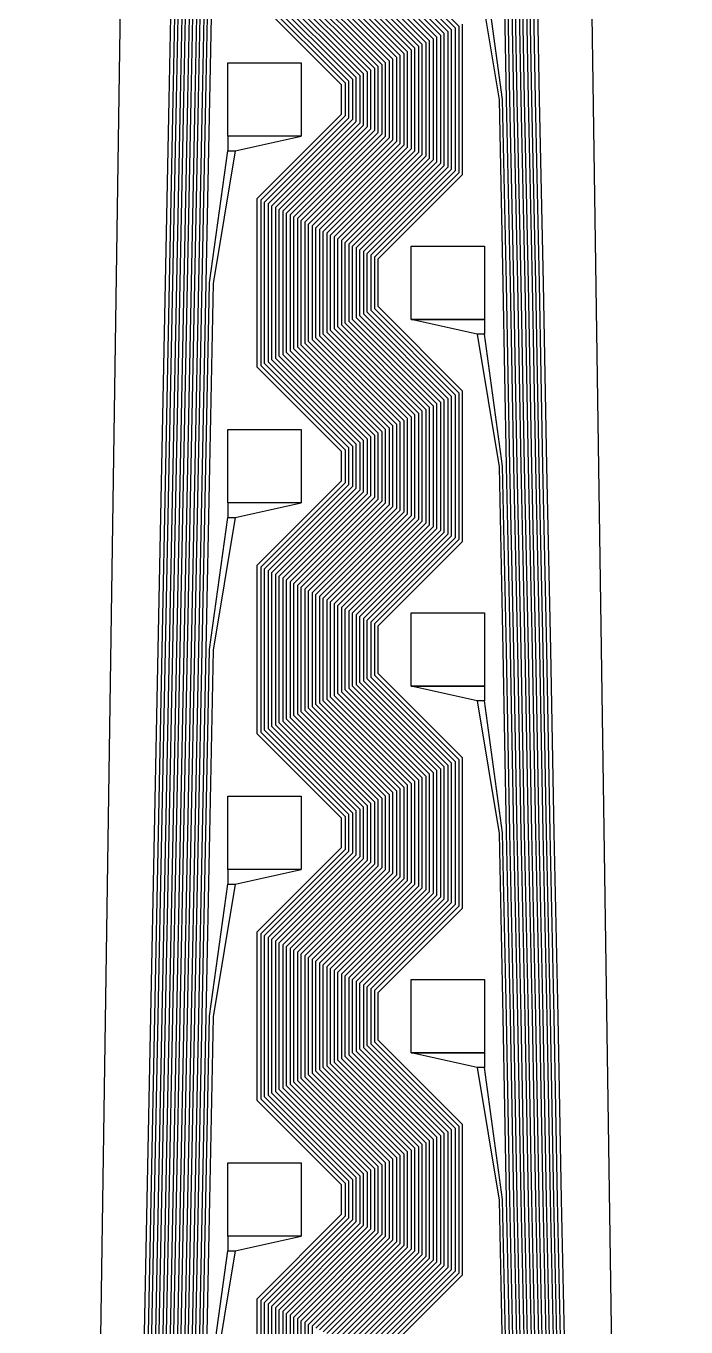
# Model space of a CAD drawing. Header units: inches. Extents: x 106592 to 209533, y 57057 to 74911.
# Drawn here: x 136930.4 to 137020.4, y 67605 to 67782.4 of the extents above; entities that cross this region are included whole.
import ezdxf

# ---------------------------------------------------------------- set-up
doc = ezdxf.new("R2010")
doc.units = ezdxf.units.IN
doc.header["$MEASUREMENT"] = 0
for name, color, linetype in [('metal', 221, 'Continuous'), ('nitride window', 40, 'Continuous'), ('profile', 140, 'Continuous')]:
    doc.layers.add(name, color=color, linetype=linetype)

msp = doc.modelspace()

# ---------------------------------------------------------------- linework, layer by layer
at = {"layer": 'metal'}
for points in [[(136939.36, 67247.35), (136939.86, 67272.28), (136940.36, 67297.35), (136940.86, 67322.28), (136941.36, 67347.35), (136941.86, 67372.28), (136942.36, 67397.35), (136942.86, 67422.28), (136943.36, 67447.35), (136943.86, 67472.28), (136944.36, 67497.35), (136944.86, 67522.28), (136945.36, 67547.35), (136945.86, 67572.28), (136946.36, 67597.35), (136946.86, 67622.28), (136947.36, 67647.35), (136947.86, 67672.28), (136948.36, 67697.35), (136948.86, 67722.28), (136949.36, 67747.35), (136949.86, 67772.28), (136950.36, 67797.35)], [(136950.86, 67797.34), (136950.36, 67772.27), (136949.86, 67747.34), (136949.36, 67722.27), (136948.86, 67697.34), (136948.36, 67672.27), (136947.86, 67647.34), (136947.36, 67622.27), (136946.86, 67597.34), (136946.36, 67572.27), (136945.86, 67547.34), (136945.36, 67522.27), (136944.86, 67497.34), (136944.36, 67472.27), (136943.86, 67447.34), (136943.36, 67422.27), (136942.86, 67397.34), (136942.36, 67372.27), (136941.86, 67347.34), (136941.36, 67322.27), (136940.86, 67297.34), (136940.36, 67272.27), (136939.86, 67247.34)], [(136940.36, 67247.35), (136940.86, 67272.28), (136941.36, 67297.35), (136941.86, 67322.28), (136942.36, 67347.35), (136942.86, 67372.28), (136943.36, 67397.35), (136943.86, 67422.28), (136944.36, 67447.35), (136944.86, 67472.28), (136945.36, 67497.35), (136945.86, 67522.28), (136946.36, 67547.35), (136946.86, 67572.28), (136947.36, 67597.35), (136947.86, 67622.28), (136948.36, 67647.35), (136948.86, 67672.28), (136949.36, 67697.35), (136949.86, 67722.28), (136950.36, 67747.35), (136950.86, 67772.28), (136951.36, 67797.35)], [(136951.86, 67797.34), (136951.36, 67772.27), (136950.86, 67747.34), (136950.36, 67722.27), (136949.86, 67697.34), (136949.36, 67672.27), (136948.86, 67647.34), (136948.36, 67622.27), (136947.86, 67597.34), (136947.36, 67572.27), (136946.86, 67547.34), (136946.36, 67522.27), (136945.86, 67497.34), (136945.36, 67472.27), (136944.86, 67447.34), (136944.36, 67422.27), (136943.86, 67397.34), (136943.36, 67372.27), (136942.86, 67347.34), (136942.36, 67322.27), (136941.86, 67297.34), (136941.36, 67272.27), (136940.86, 67247.34)], [(136941.36, 67247.35), (136941.86, 67272.28), (136942.36, 67297.35), (136942.86, 67322.28), (136943.36, 67347.35), (136943.86, 67372.28), (136944.36, 67397.35), (136944.86, 67422.28), (136945.36, 67447.35), (136945.86, 67472.28), (136946.36, 67497.35), (136946.86, 67522.28), (136947.36, 67547.35), (136947.86, 67572.28), (136948.36, 67597.35), (136948.86, 67622.28), (136949.36, 67647.35), (136949.86, 67672.28), (136950.36, 67697.35), (136950.86, 67722.28), (136951.36, 67747.35), (136951.86, 67772.28), (136952.36, 67797.35)], [(136952.86, 67797.34), (136952.36, 67772.27), (136951.86, 67747.34), (136951.36, 67722.27), (136950.86, 67697.34), (136950.36, 67672.27), (136949.86, 67647.34), (136949.36, 67622.27), (136948.86, 67597.34), (136948.36, 67572.27), (136947.86, 67547.34), (136947.36, 67522.27), (136946.86, 67497.34), (136946.36, 67472.27), (136945.86, 67447.34), (136945.36, 67422.27), (136944.86, 67397.34), (136944.36, 67372.27), (136943.86, 67347.34), (136943.36, 67322.27), (136942.86, 67297.34), (136942.36, 67272.27), (136941.86, 67247.34)], [(136942.36, 67247.35), (136942.86, 67272.28), (136943.36, 67297.35), (136943.86, 67322.28), (136944.36, 67347.35), (136944.86, 67372.28), (136945.36, 67397.35), (136945.86, 67422.28), (136946.36, 67447.35), (136946.86, 67472.28), (136947.36, 67497.35), (136947.86, 67522.28), (136948.36, 67547.35), (136948.86, 67572.28), (136949.36, 67597.35), (136949.86, 67622.28), (136950.36, 67647.35), (136950.86, 67672.28), (136951.36, 67697.35), (136951.86, 67722.28), (136952.36, 67747.35), (136952.86, 67772.28), (136953.36, 67797.35)], [(136953.86, 67797.34), (136953.36, 67772.27), (136952.86, 67747.34), (136952.36, 67722.27), (136951.86, 67697.34), (136951.36, 67672.27), (136950.86, 67647.34), (136950.36, 67622.27), (136949.86, 67597.34), (136949.36, 67572.27), (136948.86, 67547.34), (136948.36, 67522.27), (136947.86, 67497.34), (136947.36, 67472.27), (136946.86, 67447.34), (136946.36, 67422.27), (136945.86, 67397.34), (136945.36, 67372.27), (136944.86, 67347.34), (136944.36, 67322.27), (136943.86, 67297.34), (136943.36, 67272.27), (136942.86, 67247.34)], [(136943.36, 67247.35), (136943.86, 67272.28), (136944.36, 67297.35), (136944.86, 67322.28), (136945.36, 67347.35), (136945.86, 67372.28), (136946.36, 67397.35), (136946.86, 67422.28), (136947.36, 67447.35), (136947.86, 67472.28), (136948.36, 67497.35), (136948.86, 67522.28), (136949.36, 67547.35), (136949.86, 67572.28), (136950.36, 67597.35), (136950.86, 67622.28), (136951.36, 67647.35), (136951.86, 67672.28), (136952.36, 67697.35), (136952.86, 67722.28), (136953.36, 67747.35), (136953.86, 67772.28), (136954.36, 67797.35)], [(136954.86, 67797.34), (136954.36, 67772.27), (136953.86, 67747.34), (136953.36, 67722.27), (136952.86, 67697.34), (136952.36, 67672.27), (136951.86, 67647.34), (136951.36, 67622.27), (136950.86, 67597.34), (136950.36, 67572.27), (136949.86, 67547.34), (136949.36, 67522.27), (136948.86, 67497.34), (136948.36, 67472.27), (136947.86, 67447.34), (136947.36, 67422.27), (136946.86, 67397.34), (136946.36, 67372.27), (136945.86, 67347.34), (136945.36, 67322.27), (136944.86, 67297.34), (136944.36, 67272.27), (136943.86, 67247.34)], [(136944.36, 67247.35), (136944.86, 67272.28), (136945.36, 67297.35), (136945.86, 67322.28), (136946.36, 67347.35), (136946.86, 67372.28), (136947.36, 67397.35), (136947.86, 67422.28), (136948.36, 67447.35), (136948.86, 67472.28), (136949.36, 67497.35), (136949.86, 67522.28), (136950.36, 67547.35), (136950.86, 67572.28), (136951.36, 67597.35), (136951.86, 67622.28), (136952.36, 67647.35), (136952.86, 67672.28), (136953.36, 67697.35), (136953.86, 67722.28), (136954.36, 67747.35), (136954.86, 67772.27), (136955.36, 67797.34)], [(136955.86, 67797.27), (136955.36, 67772.27), (136954.86, 67747.34), (136954.36, 67722.27), (136953.86, 67697.34), (136953.36, 67672.27), (136952.86, 67647.34), (136952.36, 67622.27), (136951.86, 67597.34), (136951.36, 67572.27), (136950.86, 67547.34), (136950.36, 67522.27), (136949.86, 67497.34), (136949.36, 67472.27), (136948.86, 67447.34), (136948.36, 67422.27), (136947.86, 67397.34), (136947.36, 67372.27), (136946.86, 67347.34), (136946.36, 67322.27), (136945.86, 67297.34), (136945.36, 67272.27), (136944.86, 67247.34)], [(136995.36, 67797.27), (136995.85, 67772.34), (136996.36, 67747.27), (136996.85, 67722.34), (136997.36, 67697.27), (136997.85, 67672.34), (136998.36, 67647.27), (136998.85, 67622.34), (136999.36, 67597.27), (136999.85, 67572.34), (137000.36, 67547.27), (137000.85, 67522.34), (137001.36, 67497.27), (137001.85, 67472.34), (137002.36, 67447.27), (137002.85, 67422.34), (137003.36, 67397.27), (137003.85, 67372.34), (137004.36, 67347.27), (137004.85, 67322.34), (137005.36, 67297.27), (137005.85, 67272.34), (137006.36, 67247.27)], [(137006.86, 67247.28), (137006.35, 67272.35), (137005.86, 67297.28), (137005.35, 67322.35), (137004.86, 67347.28), (137004.35, 67372.35), (137003.86, 67397.28), (137003.35, 67422.35), (137002.86, 67447.28), (137002.35, 67472.35), (137001.86, 67497.28), (137001.35, 67522.35), (137000.86, 67547.28), (137000.35, 67572.35), (136999.86, 67597.28), (136999.35, 67622.35), (136998.86, 67647.28), (136998.35, 67672.35), (136997.86, 67697.28), (136997.35, 67722.35), (136996.86, 67747.28), (136996.35, 67772.35), (136995.86, 67797.27)], [(136996.36, 67797.27), (136996.85, 67772.34), (136997.36, 67747.27), (136997.85, 67722.34), (136998.36, 67697.27), (136998.85, 67672.34), (136999.36, 67647.27), (136999.85, 67622.34), (137000.36, 67597.27), (137000.85, 67572.34), (137001.36, 67547.27), (137001.85, 67522.34), (137002.36, 67497.27), (137002.85, 67472.34), (137003.36, 67447.27), (137003.85, 67422.34), (137004.36, 67397.27), (137004.85, 67372.34), (137005.36, 67347.27), (137005.85, 67322.34), (137006.36, 67297.27), (137006.85, 67272.34), (137007.36, 67247.27)], [(137007.86, 67247.28), (137007.35, 67272.35), (137006.86, 67297.28), (137006.35, 67322.35), (137005.86, 67347.28), (137005.35, 67372.35), (137004.86, 67397.28), (137004.35, 67422.35), (137003.86, 67447.28), (137003.35, 67472.35), (137002.86, 67497.28), (137002.35, 67522.35), (137001.86, 67547.28), (137001.35, 67572.35), (137000.86, 67597.28), (137000.35, 67622.35), (136999.86, 67647.28), (136999.35, 67672.35), (136998.86, 67697.28), (136998.35, 67722.35), (136997.86, 67747.28), (136997.35, 67772.35), (136996.86, 67797.28)], [(136997.36, 67797.27), (136997.85, 67772.34), (136998.36, 67747.27), (136998.85, 67722.34), (136999.36, 67697.27), (136999.85, 67672.34), (137000.36, 67647.27), (137000.85, 67622.34), (137001.36, 67597.27), (137001.85, 67572.34), (137002.36, 67547.27), (137002.85, 67522.34), (137003.36, 67497.27), (137003.85, 67472.34), (137004.36, 67447.27), (137004.85, 67422.34), (137005.36, 67397.27), (137005.85, 67372.34), (137006.36, 67347.27), (137006.85, 67322.34), (137007.36, 67297.27), (137007.85, 67272.34), (137008.36, 67247.27)], [(137008.86, 67247.28), (137008.35, 67272.35), (137007.86, 67297.28), (137007.35, 67322.35), (137006.86, 67347.28), (137006.35, 67372.35), (137005.86, 67397.28), (137005.35, 67422.35), (137004.86, 67447.28), (137004.35, 67472.35), (137003.86, 67497.28), (137003.35, 67522.35), (137002.86, 67547.28), (137002.35, 67572.35), (137001.86, 67597.28), (137001.35, 67622.35), (137000.86, 67647.28), (137000.35, 67672.35), (136999.86, 67697.28), (136999.35, 67722.35), (136998.86, 67747.28), (136998.35, 67772.35), (136997.86, 67797.28)], [(136998.36, 67797.27), (136998.85, 67772.34), (136999.36, 67747.27), (136999.85, 67722.34), (137000.36, 67697.27), (137000.85, 67672.34), (137001.36, 67647.27), (137001.85, 67622.34), (137002.36, 67597.27), (137002.85, 67572.34), (137003.36, 67547.27), (137003.85, 67522.34), (137004.36, 67497.27), (137004.85, 67472.34), (137005.36, 67447.27), (137005.85, 67422.34), (137006.36, 67397.27), (137006.85, 67372.34), (137007.36, 67347.27), (137007.85, 67322.34), (137008.36, 67297.27), (137008.85, 67272.34), (137009.36, 67247.27)], [(137009.86, 67247.28), (137009.35, 67272.35), (137008.86, 67297.28), (137008.35, 67322.35), (137007.86, 67347.28), (137007.35, 67372.35), (137006.86, 67397.28), (137006.35, 67422.35), (137005.86, 67447.28), (137005.35, 67472.35), (137004.86, 67497.28), (137004.35, 67522.35), (137003.86, 67547.28), (137003.35, 67572.35), (137002.86, 67597.28), (137002.35, 67622.35), (137001.86, 67647.28), (137001.35, 67672.35), (137000.86, 67697.28), (137000.35, 67722.35), (136999.86, 67747.28), (136999.35, 67772.35), (136998.86, 67797.28)], [(137010.36, 67247.27), (137009.85, 67272.34), (137009.36, 67297.27), (137008.85, 67322.34), (137008.36, 67347.27), (137007.85, 67372.34), (137007.36, 67397.27), (137006.85, 67422.34), (137006.36, 67447.27), (137005.85, 67472.34), (137005.36, 67497.27), (137004.85, 67522.34), (137004.36, 67547.27), (137003.85, 67572.34), (137003.36, 67597.27), (137002.85, 67622.34), (137002.36, 67647.27), (137001.85, 67672.34), (137001.36, 67697.27), (137000.85, 67722.34), (137000.36, 67747.27), (136999.85, 67772.34), (136999.36, 67797.27)], [(136999.86, 67797.28), (137000.35, 67772.35), (137000.86, 67747.28), (137001.35, 67722.35), (137001.86, 67697.28), (137002.35, 67672.35), (137002.86, 67647.28), (137003.35, 67622.35), (137003.86, 67597.28), (137004.35, 67572.35), (137004.86, 67547.28), (137005.35, 67522.35), (137005.86, 67497.28), (137006.35, 67472.35), (137006.86, 67447.28), (137007.35, 67422.35), (137007.86, 67397.28), (137008.35, 67372.35), (137008.86, 67347.28), (137009.35, 67322.35), (137009.86, 67297.28), (137010.35, 67272.35), (137010.86, 67247.28)], [(136976.86, 67601.34), (136988.36, 67612.84), (136988.36, 67631.84), (136976.86, 67643.34), (136976.86, 67651.34), (136988.36, 67662.84), (136988.36, 67681.84), (136976.86, 67693.34), (136976.86, 67701.34), (136988.36, 67712.84), (136988.36, 67731.84), (136976.86, 67743.34), (136976.86, 67751.34), (136988.36, 67762.84), (136988.36, 67781.84), (136976.86, 67793.34)], [(136977.36, 67793.59), (136988.86, 67782.09), (136988.86, 67762.59), (136977.36, 67751.09), (136977.36, 67743.59), (136988.86, 67732.09), (136988.86, 67712.59), (136977.36, 67701.09), (136977.36, 67693.59), (136988.86, 67682.09), (136988.86, 67662.59), (136977.36, 67651.09), (136977.36, 67643.59), (136988.86, 67632.09), (136988.86, 67612.59), (136977.36, 67601.09)], [(136977.86, 67793.84), (136989.36, 67782.34), (136989.36, 67762.34), (136977.86, 67750.84), (136977.86, 67743.84), (136989.36, 67732.34), (136989.36, 67712.34), (136977.86, 67700.84), (136977.86, 67693.84), (136989.36, 67682.34), (136989.36, 67662.34), (136977.86, 67650.84), (136977.86, 67643.84), (136989.36, 67632.34), (136989.36, 67612.34), (136977.86, 67600.84)], [(136973.36, 67791.59), (136984.86, 67780.09), (136984.86, 67764.59), (136973.36, 67753.09), (136973.36, 67741.59), (136984.86, 67730.09), (136984.86, 67714.59), (136973.36, 67703.09), (136973.36, 67691.59), (136984.86, 67680.09), (136984.86, 67664.59), (136973.36, 67653.09), (136973.36, 67641.59), (136984.86, 67630.09), (136984.86, 67614.59), (136973.36, 67603.09)], [(136973.86, 67602.84), (136985.36, 67614.34), (136985.36, 67630.34), (136973.86, 67641.84), (136973.86, 67652.84), (136985.36, 67664.34), (136985.36, 67680.34), (136973.86, 67691.84), (136973.86, 67702.84), (136985.36, 67714.34), (136985.36, 67730.34), (136973.86, 67741.84), (136973.86, 67752.84), (136985.36, 67764.34), (136985.36, 67780.34), (136973.86, 67791.84)], [(136974.36, 67792.09), (136985.86, 67780.59), (136985.86, 67764.09), (136974.36, 67752.59), (136974.36, 67742.09), (136985.86, 67730.59), (136985.86, 67714.09), (136974.36, 67702.59), (136974.36, 67692.09), (136985.86, 67680.59), (136985.86, 67664.09), (136974.36, 67652.59), (136974.36, 67642.09), (136985.86, 67630.59), (136985.86, 67614.09), (136974.36, 67602.59)], [(136974.86, 67602.34), (136986.36, 67613.84), (136986.36, 67630.84), (136974.86, 67642.34), (136974.86, 67652.34), (136986.36, 67663.84), (136986.36, 67680.84), (136974.86, 67692.34), (136974.86, 67702.34), (136986.36, 67713.84), (136986.36, 67730.84), (136974.86, 67742.34), (136974.86, 67752.34), (136986.36, 67763.84), (136986.36, 67780.84), (136974.86, 67792.34)], [(136975.36, 67792.59), (136986.86, 67781.09), (136986.86, 67763.59), (136975.36, 67752.09), (136975.36, 67742.59), (136986.86, 67731.09), (136986.86, 67713.59), (136975.36, 67702.09), (136975.36, 67692.59), (136986.86, 67681.09), (136986.86, 67663.59), (136975.36, 67652.09), (136975.36, 67642.59), (136986.86, 67631.09), (136986.86, 67613.59), (136975.36, 67602.09)], [(136975.86, 67601.84), (136987.36, 67613.34), (136987.36, 67631.34), (136975.86, 67642.84), (136975.86, 67651.84), (136987.36, 67663.34), (136987.36, 67681.34), (136975.86, 67692.84), (136975.86, 67701.84), (136987.36, 67713.34), (136987.36, 67731.34), (136975.86, 67742.84), (136975.86, 67751.84), (136987.36, 67763.34), (136987.36, 67781.34), (136975.86, 67792.84)], [(136976.36, 67793.09), (136987.86, 67781.59), (136987.86, 67763.09), (136976.36, 67751.59), (136976.36, 67743.09), (136987.86, 67731.59), (136987.86, 67713.09), (136976.36, 67701.59), (136976.36, 67693.09), (136987.86, 67681.59), (136987.86, 67663.09), (136976.36, 67651.59), (136976.36, 67643.09), (136987.86, 67631.59), (136987.86, 67613.09), (136976.36, 67601.59)], [(136969.86, 67604.84), (136981.36, 67616.34), (136981.36, 67628.34), (136969.86, 67639.84), (136969.86, 67654.84), (136981.36, 67666.34), (136981.36, 67678.34), (136969.86, 67689.84), (136969.86, 67704.84), (136981.36, 67716.34), (136981.36, 67728.34), (136969.86, 67739.84), (136969.86, 67754.84), (136981.36, 67766.34), (136981.36, 67778.34), (136969.86, 67789.84)], [(136970.36, 67790.09), (136981.86, 67778.59), (136981.86, 67766.09), (136970.36, 67754.59), (136970.36, 67740.09), (136981.86, 67728.59), (136981.86, 67716.09), (136970.36, 67704.59), (136970.36, 67690.09), (136981.86, 67678.59), (136981.86, 67666.09), (136970.36, 67654.59), (136970.36, 67640.09), (136981.86, 67628.59), (136981.86, 67616.09), (136970.36, 67604.59)], [(136970.86, 67604.34), (136982.36, 67615.84), (136982.36, 67628.84), (136970.86, 67640.34), (136970.86, 67654.34), (136982.36, 67665.84), (136982.36, 67678.84), (136970.86, 67690.34), (136970.86, 67704.34), (136982.36, 67715.84), (136982.36, 67728.84), (136970.86, 67740.34), (136970.86, 67754.34), (136982.36, 67765.84), (136982.36, 67778.84), (136970.86, 67790.34)], [(136971.36, 67790.59), (136982.86, 67779.09), (136982.86, 67765.59), (136971.36, 67754.09), (136971.36, 67740.59), (136982.86, 67729.09), (136982.86, 67715.59), (136971.36, 67704.09), (136971.36, 67690.59), (136982.86, 67679.09), (136982.86, 67665.59), (136971.36, 67654.09), (136971.36, 67640.59), (136982.86, 67629.09), (136982.86, 67615.59), (136971.36, 67604.09)], [(136971.86, 67603.84), (136983.36, 67615.34), (136983.36, 67629.34), (136971.86, 67640.84), (136971.86, 67653.84), (136983.36, 67665.34), (136983.36, 67679.34), (136971.86, 67690.84), (136971.86, 67703.84), (136983.36, 67715.34), (136983.36, 67729.34), (136971.86, 67740.84), (136971.86, 67753.84), (136983.36, 67765.34), (136983.36, 67779.34), (136971.86, 67790.84)], [(136972.36, 67791.09), (136983.86, 67779.59), (136983.86, 67765.09), (136972.36, 67753.59), (136972.36, 67741.09), (136983.86, 67729.59), (136983.86, 67715.09), (136972.36, 67703.59), (136972.36, 67691.09), (136983.86, 67679.59), (136983.86, 67665.09), (136972.36, 67653.59), (136972.36, 67641.09), (136983.86, 67629.59), (136983.86, 67615.09), (136972.36, 67603.59)], [(136972.86, 67603.34), (136984.36, 67614.84), (136984.36, 67629.84), (136972.86, 67641.34), (136972.86, 67653.34), (136984.36, 67664.84), (136984.36, 67679.84), (136972.86, 67691.34), (136972.86, 67703.34), (136984.36, 67714.84), (136984.36, 67729.84), (136972.86, 67741.34), (136972.86, 67753.34), (136984.36, 67764.84), (136984.36, 67779.84), (136972.86, 67791.34)], [(136991.86, 67790.34), (136994.86, 67772.27), (136995.36, 67747.27), (136995.85, 67722.34), (136996.36, 67697.27), (136996.85, 67672.34), (136997.36, 67647.27), (136997.85, 67622.34), (136998.36, 67597.27), (136998.85, 67572.34), (136999.36, 67547.27), (136999.85, 67522.34), (137000.36, 67497.27), (137000.85, 67472.34), (137001.36, 67447.27), (137001.85, 67422.34), (137002.36, 67397.27), (137002.85, 67372.34), (137003.36, 67347.27), (137003.85, 67322.34), (137004.36, 67297.27), (137004.85, 67272.34), (137005.36, 67247.27)], [(137005.86, 67247.28), (137005.35, 67272.35), (137004.86, 67297.28), (137004.35, 67322.35), (137003.86, 67347.28), (137003.35, 67372.35), (137002.86, 67397.28), (137002.35, 67422.35), (137001.86, 67447.28), (137001.35, 67472.35), (137000.86, 67497.28), (137000.35, 67522.35), (136999.86, 67547.28), (136999.35, 67572.35), (136998.86, 67597.28), (136998.35, 67622.35), (136997.86, 67647.28), (136997.35, 67672.35), (136996.86, 67697.28), (136996.35, 67722.35), (136995.86, 67747.27), (136995.35, 67772.34), (136992.86, 67790.34)], [(136966.36, 67788.09), (136977.86, 67776.59), (136977.86, 67768.09), (136966.36, 67756.59), (136966.36, 67738.09), (136977.86, 67726.59), (136977.86, 67718.09), (136966.36, 67706.59), (136966.36, 67688.09), (136977.86, 67676.59), (136977.86, 67668.09), (136966.36, 67656.59), (136966.36, 67638.09), (136977.86, 67626.59), (136977.86, 67618.09), (136966.36, 67606.59), (136966.36, 67588.09)], [(136966.86, 67588.34), (136966.86, 67606.34), (136978.36, 67617.84), (136978.36, 67626.84), (136966.86, 67638.34), (136966.86, 67656.34), (136978.36, 67667.84), (136978.36, 67676.84), (136966.86, 67688.34), (136966.86, 67706.34), (136978.36, 67717.84), (136978.36, 67726.84), (136966.86, 67738.34), (136966.86, 67756.34), (136978.36, 67767.84), (136978.36, 67776.84), (136966.86, 67788.34)], [(136967.36, 67788.59), (136978.86, 67777.09), (136978.86, 67767.59), (136967.36, 67756.09), (136967.36, 67738.59), (136978.86, 67727.09), (136978.86, 67717.59), (136967.36, 67706.09), (136967.36, 67688.59), (136978.86, 67677.09), (136978.86, 67667.59), (136967.36, 67656.09), (136967.36, 67638.59), (136978.86, 67627.09), (136978.86, 67617.59), (136967.36, 67606.09), (136967.36, 67588.59)], [(136967.86, 67588.84), (136967.86, 67605.84), (136979.36, 67617.34), (136979.36, 67627.34), (136967.86, 67638.84), (136967.86, 67655.84), (136979.36, 67667.34), (136979.36, 67677.34), (136967.86, 67688.84), (136967.86, 67705.84), (136979.36, 67717.34), (136979.36, 67727.34), (136967.86, 67738.84), (136967.86, 67755.84), (136979.36, 67767.34), (136979.36, 67777.34), (136967.86, 67788.84)], [(136968.36, 67789.09), (136979.86, 67777.59), (136979.86, 67767.09), (136968.36, 67755.59), (136968.36, 67739.09), (136979.86, 67727.59), (136979.86, 67717.09), (136968.36, 67705.59), (136968.36, 67689.09), (136979.86, 67677.59), (136979.86, 67667.09), (136968.36, 67655.59), (136968.36, 67639.09), (136979.86, 67627.59), (136979.86, 67617.09), (136968.36, 67605.59), (136968.36, 67589.09)], [(136968.86, 67589.34), (136968.86, 67605.34), (136980.36, 67616.84), (136980.36, 67627.84), (136968.86, 67639.34), (136968.86, 67655.34), (136980.36, 67666.84), (136980.36, 67677.84), (136968.86, 67689.34), (136968.86, 67705.34), (136980.36, 67716.84), (136980.36, 67727.84), (136968.86, 67739.34), (136968.86, 67755.34), (136980.36, 67766.84), (136980.36, 67777.84), (136968.86, 67789.34)], [(136969.36, 67789.59), (136980.86, 67778.09), (136980.86, 67766.59), (136969.36, 67755.09), (136969.36, 67739.59), (136980.86, 67728.09), (136980.86, 67716.59), (136969.36, 67705.09), (136969.36, 67689.59), (136980.86, 67678.09), (136980.86, 67666.59), (136969.36, 67655.09), (136969.36, 67639.59), (136980.86, 67628.09), (136980.86, 67616.59), (136969.36, 67605.09), (136969.36, 67589.59)], [(136962.86, 67586.34), (136962.86, 67608.34), (136974.36, 67619.84), (136974.36, 67624.84), (136962.86, 67636.34), (136962.86, 67658.34), (136974.36, 67669.84), (136974.36, 67674.84), (136962.86, 67686.34), (136962.86, 67708.34), (136974.36, 67719.84), (136974.36, 67724.84), (136962.86, 67736.34), (136962.86, 67758.34), (136974.36, 67769.84), (136974.36, 67774.84), (136962.86, 67786.34)], [(136963.36, 67786.59), (136974.86, 67775.09), (136974.86, 67769.59), (136963.36, 67758.09), (136963.36, 67736.59), (136974.86, 67725.09), (136974.86, 67719.59), (136963.36, 67708.09), (136963.36, 67686.59), (136974.86, 67675.09), (136974.86, 67669.59), (136963.36, 67658.09), (136963.36, 67636.59), (136974.86, 67625.09), (136974.86, 67619.59), (136963.36, 67608.09), (136963.36, 67586.59)], [(136963.86, 67586.84), (136963.86, 67607.84), (136975.36, 67619.34), (136975.36, 67625.34), (136963.86, 67636.84), (136963.86, 67657.84), (136975.36, 67669.34), (136975.36, 67675.34), (136963.86, 67686.84), (136963.86, 67707.84), (136975.36, 67719.34), (136975.36, 67725.34), (136963.86, 67736.84), (136963.86, 67757.84), (136975.36, 67769.34), (136975.36, 67775.34), (136963.86, 67786.84)], [(136964.36, 67787.09), (136975.86, 67775.59), (136975.86, 67769.09), (136964.36, 67757.59), (136964.36, 67737.09), (136975.86, 67725.59), (136975.86, 67719.09), (136964.36, 67707.59), (136964.36, 67687.09), (136975.86, 67675.59), (136975.86, 67669.09), (136964.36, 67657.59), (136964.36, 67637.09), (136975.86, 67625.59), (136975.86, 67619.09), (136964.36, 67607.59), (136964.36, 67587.09)], [(136964.86, 67587.34), (136964.86, 67607.34), (136976.36, 67618.84), (136976.36, 67625.84), (136964.86, 67637.34), (136964.86, 67657.34), (136976.36, 67668.84), (136976.36, 67675.84), (136964.86, 67687.34), (136964.86, 67707.34), (136976.36, 67718.84), (136976.36, 67725.84), (136964.86, 67737.34), (136964.86, 67757.34), (136976.36, 67768.84), (136976.36, 67775.84), (136964.86, 67787.34)], [(136965.36, 67787.59), (136976.86, 67776.09), (136976.86, 67768.59), (136965.36, 67757.09), (136965.36, 67737.59), (136976.86, 67726.09), (136976.86, 67718.59), (136965.36, 67707.09), (136965.36, 67687.59), (136976.86, 67676.09), (136976.86, 67668.59), (136965.36, 67657.09), (136965.36, 67637.59), (136976.86, 67626.09), (136976.86, 67618.59), (136965.36, 67607.09), (136965.36, 67587.59)], [(136965.86, 67587.84), (136965.86, 67606.84), (136977.36, 67618.34), (136977.36, 67626.34), (136965.86, 67637.84), (136965.86, 67656.84), (136977.36, 67668.34), (136977.36, 67676.34), (136965.86, 67687.84), (136965.86, 67706.84), (136977.36, 67718.34), (136977.36, 67726.34), (136965.86, 67737.84), (136965.86, 67756.84), (136977.36, 67768.34), (136977.36, 67776.34), (136965.86, 67787.84)], [(136961.86, 67585.84), (136961.86, 67608.84), (136973.36, 67620.34), (136973.36, 67624.34), (136961.86, 67635.84), (136961.86, 67658.84), (136973.36, 67670.34), (136973.36, 67674.34), (136961.86, 67685.84), (136961.86, 67708.84), (136973.36, 67720.34), (136973.36, 67724.34), (136961.86, 67735.84), (136961.86, 67758.84), (136973.36, 67770.34), (136973.36, 67774.34), (136961.86, 67785.84)], [(136962.36, 67786.09), (136973.86, 67774.59), (136973.86, 67770.09), (136962.36, 67758.59), (136962.36, 67736.09), (136973.86, 67724.59), (136973.86, 67720.09), (136962.36, 67708.59), (136962.36, 67686.09), (136973.86, 67674.59), (136973.86, 67670.09), (136962.36, 67658.59), (136962.36, 67636.09), (136973.86, 67624.59), (136973.86, 67620.09), (136962.36, 67608.59), (136962.36, 67586.09)], [(136978.36, 67600.59), (136989.86, 67612.09), (136989.86, 67632.59), (136978.36, 67644.09), (136978.36, 67650.59), (136989.86, 67662.09), (136989.86, 67682.59), (136978.36, 67694.09), (136978.36, 67700.59), (136989.86, 67712.09), (136989.86, 67732.59), (136978.36, 67744.09), (136978.36, 67750.59), (136989.86, 67762.09), (136989.86, 67782.59)], [(136952.36, 67597.35), (136952.86, 67622.28), (136953.36, 67647.35), (136953.86, 67672.28), (136954.36, 67697.35), (136954.86, 67722.27), (136955.36, 67747.34), (136957.86, 67765.34), (136958.86, 67765.34), (136955.86, 67747.27), (136955.36, 67722.27), (136954.86, 67697.34), (136954.36, 67672.27), (136953.86, 67647.34), (136953.36, 67622.27), (136952.86, 67597.34)], [(136997.86, 67597.28), (136997.35, 67622.35), (136996.86, 67647.28), (136996.35, 67672.35), (136995.86, 67697.27), (136995.35, 67722.34), (136992.86, 67740.34), (136991.86, 67740.34), (136994.86, 67722.27), (136995.36, 67697.27), (136995.85, 67672.34), (136996.36, 67647.27), (136996.85, 67622.34), (136997.36, 67597.27)], [(136953.36, 67597.35), (136953.86, 67622.28), (136954.36, 67647.35), (136954.86, 67672.27), (136955.36, 67697.34), (136957.86, 67715.34), (136958.86, 67715.34), (136955.86, 67697.27), (136955.36, 67672.27), (136954.86, 67647.34), (136954.36, 67622.27), (136953.86, 67597.34)], [(136996.86, 67597.28), (136996.35, 67622.35), (136995.86, 67647.27), (136995.35, 67672.34), (136992.86, 67690.34), (136991.86, 67690.34), (136994.86, 67672.27), (136995.36, 67647.27), (136995.85, 67622.34), (136996.36, 67597.27)], [(136954.36, 67597.35), (136954.86, 67622.27), (136955.36, 67647.34), (136957.86, 67665.34), (136958.86, 67665.34), (136955.86, 67647.27), (136955.36, 67622.27), (136954.86, 67597.34)], [(136995.86, 67597.27), (136995.35, 67622.34), (136992.86, 67640.34), (136991.86, 67640.34), (136994.86, 67622.27), (136995.36, 67597.27)], [(136955.36, 67597.34), (136957.86, 67615.34), (136958.86, 67615.34), (136955.86, 67597.27)]]:
    msp.add_lwpolyline(points, dxfattribs=at)
for points in [[(136957.86, 67777.34), (136967.86, 67777.34), (136967.86, 67767.34), (136957.86, 67767.34)], [(136957.86, 67765.34), (136958.86, 67765.34), (136967.86, 67767.34), (136957.86, 67767.34)], [(136982.86, 67752.34), (136992.86, 67752.34), (136992.86, 67742.34), (136982.86, 67742.34)], [(136992.86, 67740.34), (136991.86, 67740.34), (136982.86, 67742.34), (136992.86, 67742.34)], [(136957.86, 67727.34), (136967.86, 67727.34), (136967.86, 67717.34), (136957.86, 67717.34)], [(136957.86, 67715.34), (136958.86, 67715.34), (136967.86, 67717.34), (136957.86, 67717.34)], [(136982.86, 67702.34), (136992.86, 67702.34), (136992.86, 67692.34), (136982.86, 67692.34)], [(136992.86, 67690.34), (136991.86, 67690.34), (136982.86, 67692.34), (136992.86, 67692.34)], [(136957.86, 67677.34), (136967.86, 67677.34), (136967.86, 67667.34), (136957.86, 67667.34)], [(136957.86, 67665.34), (136958.86, 67665.34), (136967.86, 67667.34), (136957.86, 67667.34)], [(136982.86, 67652.34), (136992.86, 67652.34), (136992.86, 67642.34), (136982.86, 67642.34)], [(136992.86, 67640.34), (136991.86, 67640.34), (136982.86, 67642.34), (136992.86, 67642.34)], [(136957.86, 67627.34), (136967.86, 67627.34), (136967.86, 67617.34), (136957.86, 67617.34)], [(136957.86, 67615.34), (136958.86, 67615.34), (136967.86, 67617.34), (136957.86, 67617.34)]]:
    msp.add_lwpolyline(points, close=True, dxfattribs=at)
at = {"layer": 'nitride window'}
for points in [[(136957.86, 67777.34), (136967.86, 67777.34), (136967.86, 67767.34), (136957.86, 67767.34)], [(136982.86, 67752.34), (136992.86, 67752.34), (136992.86, 67742.34), (136982.86, 67742.34)], [(136957.86, 67727.34), (136967.86, 67727.34), (136967.86, 67717.34), (136957.86, 67717.34)], [(136982.86, 67702.34), (136992.86, 67702.34), (136992.86, 67692.34), (136982.86, 67692.34)], [(136957.86, 67677.34), (136967.86, 67677.34), (136967.86, 67667.34), (136957.86, 67667.34)], [(136982.86, 67652.34), (136992.86, 67652.34), (136992.86, 67642.34), (136982.86, 67642.34)], [(136957.86, 67627.34), (136967.86, 67627.34), (136967.86, 67617.34), (136957.86, 67617.34)]]:
    msp.add_lwpolyline(points, close=True, dxfattribs=at)
at = {"layer": 'profile'}
msp.add_lwpolyline([(137020.36, 66297.27), (136930.36, 66297.27), (136930.36, 66914.28), (136953.86, 68505.34), (136975.35, 68567.41), (136996.86, 68505.34), (137020.36, 66914.35)], close=True, dxfattribs=at)

doc.saveas('drawing.dxf')
